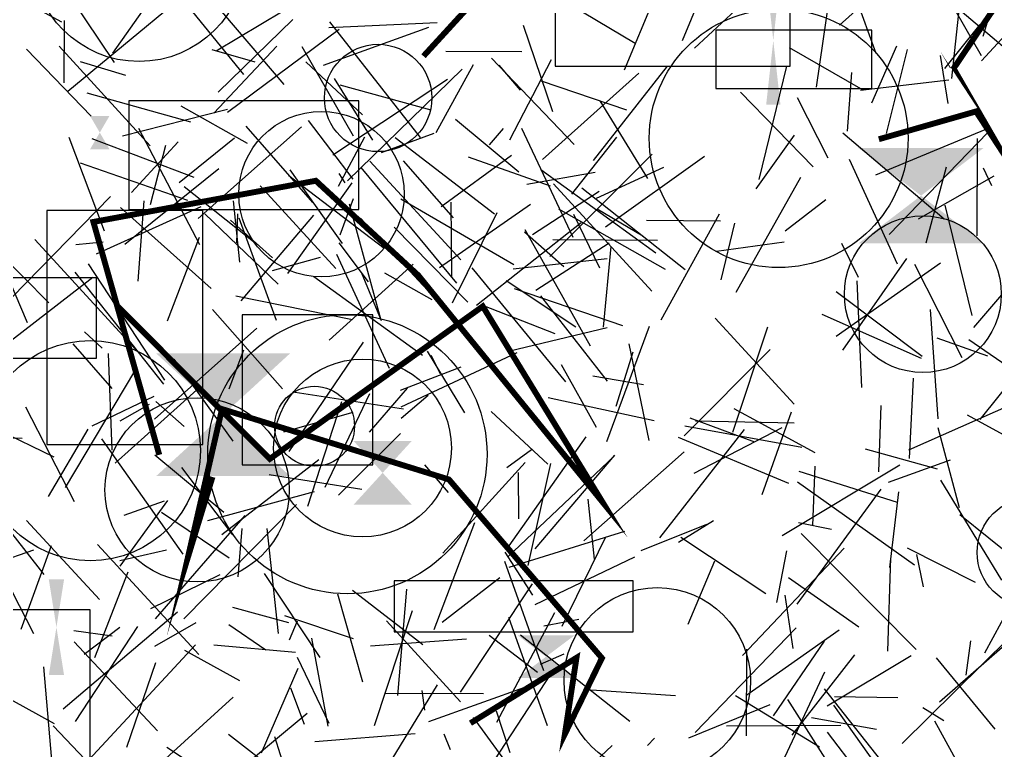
# Model space of a CAD drawing. Extents: x 39652501 to 39653363, y 39457785 to 39458687.
# Drawn here: x 39652807.4 to 39652890.4, y 39457935.8 to 39457998 of the extents above; entities that cross this region are included whole.
import ezdxf

# ---------------------------------------------------------------- set-up
doc = ezdxf.new("R2010")
doc.units = 0
doc.layers.get('0').update_dxf_attribs({"linetype": 'CONTINUOUS'})

msp = doc.modelspace()

# ---------------------------------------------------------------- linework, layer by layer
for p, q in [((39652889.3692, 39457996.606), (39652891.7408, 39458004.5374)), ((39652889.2351, 39457994.9319), (39652884.2833, 39458003.6048)), ((39652809.7511, 39458002.9253), (39652815.4977, 39457994.3598)), ((39652820.8096, 39458002.9255), (39652815.3614, 39457995.1496)), ((39652877.163, 39457997.5318), (39652883.1139, 39458002.8968)), ((39652896.5141, 39458002.4352), (39652889.2209, 39457994.4906)), ((39652859.7944, 39457995.9646), (39652850.3452, 39458001.6186)), ((39652862.4301, 39458002.295), (39652858.8455, 39457993.6974)), ((39652883.4048, 39458002.2117), (39652893.2722, 39457993.8317)), ((39652824.1739, 39457995.3585), (39652833.9289, 39458001.2026)), ((39652864.8289, 39457995.5901), (39652871.1214, 39458001.4394)), ((39652880.2601, 39457995.1141), (39652878.19, 39458000.9125)), ((39652811.0377, 39457997.7949), (39652805.8407, 39458000.6266)), ((39652826.5093, 39457993.329), (39652821.1183, 39457999.9754)), ((39652865.5758, 39458000.5278), (39652863.763, 39457996.209)), ((39652875.1905, 39457992.268), (39652876.3856, 39458000.5375)), ((39652887.4915, 39458000.5432), (39652886.6594, 39457992.9956)), ((39652821.0211, 39457999.7427), (39652811.5461, 39457991.8819)), ((39652829.9553, 39457992.4807), (39652823.8089, 39457999.6919)), ((39652811.2271, 39457992.6337), (39652811.2649, 39457997.9419)), ((39652824.3417, 39457991.8475), (39652830.6761, 39457998.0064)), ((39652833.7416, 39457997.3343), (39652842.961, 39457997.7519)), ((39652841.531, 39457987.9672), (39652833.8366, 39457997.8078)), ((39652850.2667, 39457997.5317), (39652852.7451, 39457990.191)), ((39652886.1044, 39457993.8536), (39652889.1233, 39457997.6001)), ((39652825.1169, 39457990.1294), (39652834.6324, 39457997.2078)), ((39652833.2778, 39457994.1397), (39652842.2483, 39457997.3713)), ((39652810.8147, 39457995.7396), (39652818.5638, 39457987.2718)), ((39652823.9745, 39457990.0457), (39652829.3317, 39457995.7627)), ((39652879.8924, 39457990.9237), (39652882.0182, 39457995.78)), ((39652808.0367, 39457995.4964), (39652813.5366, 39457989.8085)), ((39652827.4777, 39457994.3965), (39652823.811, 39457995.4504)), ((39652835.8419, 39457988.1033), (39652831.4666, 39457995.6924)), ((39652843.6937, 39457995.3272), (39652850.1564, 39457995.2935)), ((39652872.8677, 39457995.6314), (39652879.1489, 39457992.0468)), ((39652882.9011, 39457995.4741), (39652881.1275, 39457988.3296)), ((39652885.7156, 39457994.9421), (39652886.3583, 39457990.8617)), ((39652812.6007, 39457994.4524), (39652816.4498, 39457993.2947)), ((39652836.5921, 39457989.9181), (39652831.799, 39457994.4137)), ((39652846.018, 39457994.1687), (39652842.8499, 39457988.383)), ((39652847.58, 39457994.7303), (39652854.5984, 39457987.3915)), ((39652848.2, 39457994.1366), (39652849.9913, 39457992.0207)), ((39652852.6328, 39457994.5883), (39652849.1046, 39457987.7551)), ((39652845.0784, 39457993.7946), (39652835.3245, 39457984.2959)), ((39652851.9109, 39457986.1177), (39652860.087, 39457993.4656)), ((39652862.5123, 39457994.0398), (39652856.2077, 39457986.014)), ((39652872.6423, 39457994.0351), (39652870.2982, 39457984.4167)), ((39652878.1776, 39457993.5079), (39652877.7928, 39457988.5083)), ((39652843.8168, 39457992.9117), (39652834.0928, 39457986.4755)), ((39652834.1929, 39457992.9942), (39652837.4393, 39457987.7661)), ((39652834.6826, 39457992.4724), (39652842.4055, 39457990.3369)), ((39652851.7979, 39457992.8064), (39652859.042, 39457990.324)), ((39652878.9321, 39457992.0163), (39652886.4454, 39457992.8915)), ((39652822.0044, 39457989.2836), (39652813.2024, 39457991.746)), ((39652868.7253, 39457991.8254), (39652874.9172, 39457985.4769)), ((39652856.781, 39457991.092), (39652860.8319, 39457984.5016)), ((39652873.5459, 39457991.3721), (39652876.166, 39457986.2395)), ((39652816.1923, 39457988.1146), (39652825.1271, 39457990.3981)), ((39652821.1725, 39457990.6715), (39652826.7973, 39457987.4958)), ((39652835.8092, 39457984.4237), (39652832.0123, 39457989.4135)), ((39652849.8971, 39457985.0273), (39652844.5201, 39457989.5205)), ((39652817.5655, 39457988.785), (39652822.7409, 39457978.879)), ((39652831.4221, 39457988.8938), (39652822.6209, 39457981.0951)), ((39652826.6881, 39457988.947), (39652832.3614, 39457982.4625)), ((39652842.672, 39457988.3263), (39652838.193, 39457986.6878)), ((39652847.3979, 39457987.3532), (39652848.589, 39457988.7507)), ((39652850.1047, 39457988.7797), (39652854.4683, 39457979.4964)), ((39652886.0611, 39457981.0318), (39652877.4375, 39457988.3584)), ((39652889.5019, 39457988.6342), (39652880.2036, 39457984.7702)), ((39652889.7629, 39457988.3988), (39652881.372, 39457979.7422)), ((39652811.6279, 39457988.0102), (39652814.6427, 39457980.04)), ((39652813.596, 39457987.8993), (39652822.2567, 39457984.6196)), ((39652820.9288, 39457987.6025), (39652816.9604, 39457983.306)), ((39652825.7259, 39457987.9264), (39652821.0169, 39457984.1201)), ((39652836.758, 39457988.0144), (39652834.5434, 39457983.8141)), ((39652847.8184, 39457981.4466), (39652839.3847, 39457987.94)), ((39652858.1868, 39457988.0009), (39652854.3623, 39457983.1605)), ((39652870.0604, 39457983.6251), (39652873.3329, 39457988.1891)), ((39652888.8434, 39457987.89), (39652888.8355, 39457979.6182)), ((39652818.5671, 39457982.2788), (39652819.896, 39457987.3365)), ((39652821.7665, 39457982.6328), (39652812.63, 39457985.7833)), ((39652844.9751, 39457977.5647), (39652837.2177, 39457985.9694)), ((39652844.333, 39457981.1406), (39652840.0894, 39457985.9905)), ((39652849.2598, 39457986.4451), (39652843.2831, 39457982.0754)), ((39652845.598, 39457986.3416), (39652852.5497, 39457983.8637)), ((39652852.5256, 39457977.8525), (39652861.2234, 39457986.5713)), ((39652857.2592, 39457980.3714), (39652865.6807, 39457986.3826)), ((39652882.0682, 39457977.2029), (39652877.9921, 39457986.0999)), ((39652816.4028, 39457978.9146), (39652824.4008, 39457985.3361)), ((39652834.8898, 39457978.9542), (39652830.4506, 39457985.2222)), ((39652844.6088, 39457975.5792), (39652836.5028, 39457985.4358)), ((39652856.3777, 39457985.0129), (39652850.5736, 39457983.9768)), ((39652861.5242, 39457978.1332), (39652851.7652, 39457985.229)), ((39652856.4931, 39457982.8259), (39652862.2175, 39457985.461)), ((39652886.2197, 39457985.4657), (39652884.4858, 39457979.0002)), ((39652890.0983, 39457983.8571), (39652889.379, 39457985.3836)), ((39652838.4569, 39457978.5379), (39652830.3313, 39457984.7341)), ((39652834.5793, 39457984.9236), (39652835.0928, 39457984.1282)), ((39652873.8347, 39457984.5726), (39652868.3343, 39457974.7884)), ((39652883.8791, 39457981.0639), (39652890.2961, 39457984.7207)), ((39652821.4551, 39457983.8251), (39652827.6174, 39457978.912)), ((39652834.3424, 39457976.8491), (39652827.8936, 39457983.8588)), ((39652830.2408, 39457976.4024), (39652835.7235, 39457984.1207)), ((39652851.0611, 39457979.7403), (39652856.7289, 39457983.4266)), ((39652861.1969, 39457974.9136), (39652852.8276, 39457984.0396)), ((39652855.2612, 39457983.693), (39652864.0389, 39457976.7555)), ((39652805.55, 39457973.1127), (39652815.1758, 39457982.9674)), ((39652818.0004, 39457982.6051), (39652817.4922, 39457975.7538)), ((39652825.611, 39457982.5806), (39652826.1499, 39457977.39)), ((39652835.8049, 39457982.7695), (39652834.6668, 39457979.6843)), ((39652849.4578, 39457977.1513), (39652839.8604, 39457982.7481)), ((39652844.1052, 39457982.4835), (39652844.1775, 39457976.1188)), ((39652872.5337, 39457980.055), (39652875.9853, 39457982.7014)), ((39652813.9786, 39457978.0827), (39652822.8794, 39457982.1075)), ((39652816.0424, 39457982.0286), (39652823.7446, 39457975.1474)), ((39652838.1637, 39457972.5217), (39652835.5108, 39457982.3047)), ((39652843.1343, 39457976.9143), (39652850.8857, 39457982.3011)), ((39652853.2576, 39457981.9152), (39652862.3384, 39457976.7835)), ((39652856.5628, 39457981.9179), (39652860.4212, 39457979.6133)), ((39652886.1198, 39457982.2351), (39652888.4016, 39457972.8443)), ((39652829.4468, 39457975.4995), (39652823.2099, 39457981.4877)), ((39652825.3923, 39457980.9394), (39652828.9622, 39457977.7476)), ((39652825.9868, 39457981.4901), (39652825.9038, 39457979.008)), ((39652829.3007, 39457972.3996), (39652826.1144, 39457981.128)), ((39652832.442, 39457981.3799), (39652826.2495, 39457974.0786)), ((39652836.4369, 39457981.1212), (39652845.1852, 39457971.7069)), ((39652848.0126, 39457981.5683), (39652844.238, 39457973.89)), ((39652856.7906, 39457976.8545), (39652854.5642, 39457981.4346)), ((39652860.7561, 39457980.9548), (39652867.043, 39457980.8872)), ((39652866.9354, 39457981.4453), (39652861.9501, 39457972.4452)), ((39652845.5523, 39457973.9788), (39652839.29, 39457980.3466)), ((39652846.3069, 39457973.7274), (39652855.199, 39457980.7467)), ((39652850.4161, 39457980.1464), (39652855.9431, 39457970.2668)), ((39652867.0816, 39457975.864), (39652868.2515, 39457980.6871)), ((39652809.9419, 39457973.9255), (39652803.9964, 39457979.9205)), ((39652817.4962, 39457969.7585), (39652808.7512, 39457979.3124)), ((39652820.0344, 39457972.3993), (39652822.7412, 39457979.5106)), ((39652853.7185, 39457976.9794), (39652850.3684, 39457979.9158)), ((39652861.6679, 39457979.2117), (39652852.7743, 39457979.2797)), ((39652805.1881, 39457978.9823), (39652808.0879, 39457972.2472)), ((39652814.5448, 39457979.0884), (39652812.2248, 39457978.8519)), ((39652837.1146, 39457975.7135), (39652834.6312, 39457979.0277)), ((39652857.5716, 39457978.9955), (39652851.3229, 39457974.9641)), ((39652857.7225, 39457978.6972), (39652857.0534, 39457971.8407)), ((39652872.4414, 39457979.0763), (39652866.7063, 39457978.277)), ((39652877.312, 39457978.9981), (39652878.7408, 39457976.1008)), ((39652828.9407, 39457976.6619), (39652833.0292, 39457977.8112)), ((39652834.401, 39457978.0523), (39652838.8577, 39457968.3447)), ((39652849.4011, 39457976.8211), (39652857.4117, 39457977.6993)), ((39652882.8448, 39457977.6897), (39652877.4053, 39457969.9002)), ((39652888.5834, 39457971.8197), (39652893.9647, 39457978.1375)), ((39652813.2687, 39457977.2387), (39652819.7813, 39457967.3292)), ((39652840.9119, 39457977.2158), (39652833.7664, 39457970.7372)), ((39652845.9007, 39457976.8802), (39652853.8461, 39457967.2093)), ((39652876.8794, 39457971.0772), (39652885.7441, 39457977.3161)), ((39652883.5292, 39457977.1978), (39652887.5395, 39457969.2761)), ((39652813.671, 39457976.0604), (39652805.8723, 39457970.0429)), ((39652812.1426, 39457976.5144), (39652819.695, 39457966.9898)), ((39652841.6929, 39457969.4355), (39652832.4747, 39457976.1321)), ((39652838.2099, 39457972.391), (39652836.5221, 39457976.5084)), ((39652842.5383, 39457974.1586), (39652838.4873, 39457976.4419)), ((39652854.7388, 39457971.854), (39652848.8244, 39457975.7881)), ((39652858.7448, 39457971.9645), (39652849.5122, 39457975.1164)), ((39652879.0451, 39457966.725), (39652878.6458, 39457975.7807)), ((39652835.7549, 39457972.473), (39652825.8307, 39457974.4885)), ((39652857.4187, 39457967.2593), (39652851.7703, 39457974.4989)), ((39652876.866, 39457974.8875), (39652884.187, 39457969.3912)), ((39652823.8606, 39457973.3548), (39652829.7875, 39457966.5912)), ((39652846.8134, 39457973.7134), (39652852.9507, 39457971.2951)), ((39652884.861, 39457973.3604), (39652885.5207, 39457964.0533)), ((39652873.2993, 39457965.2907), (39652866.5708, 39457972.5996)), ((39652875.6423, 39457972.954), (39652884.1031, 39457969.2049)), ((39652896.4074, 39457973.206), (39652889.0915, 39457963.9936)), ((39652827.6286, 39457971.7751), (39652818.9281, 39457964.0241)), ((39652849.1194, 39457969.842), (39652857.4018, 39457971.8081)), ((39652860.9724, 39457971.8935), (39652857.3502, 39457962.1028)), ((39652871.0442, 39457971.8339), (39652868.0476, 39457962.8915)), ((39652814.4621, 39457970.073), (39652812.9595, 39457971.4446)), ((39652889.7715, 39457969.3842), (39652885.4495, 39457970.8977)), ((39652811.9797, 39457970.4263), (39652815.3013, 39457966.6188)), ((39652830.359, 39457961.263), (39652836.693, 39457970.567)), ((39652859.2528, 39457970.435), (39652860.9519, 39457962.2131)), ((39652893.12, 39457967.3266), (39652888.1424, 39457970.7674)), ((39652814.984, 39457969.602), (39652815.2962, 39457961.3886)), ((39652826.4761, 39457969.8985), (39652825.2484, 39457966.5722)), ((39652849.7308, 39457969.6604), (39652839.8727, 39457965.0294)), ((39652845.3028, 39457964.5703), (39652842.1382, 39457969.7951)), ((39652843.2271, 39457967.8799), (39652842.4291, 39457969.446)), ((39652858.1637, 39457965.1232), (39652859.615, 39457969.7472)), ((39652863.9561, 39457962.6145), (39652871.2472, 39457969.9367)), ((39652825.6076, 39457962.1403), (39652820.5894, 39457969.1184)), ((39652839.8252, 39457966.4844), (39652844.9782, 39457968.4793)), ((39652856.4849, 39457963.3034), (39652853.5094, 39457968.6388)), ((39652811.3554, 39457958.2043), (39652817.2562, 39457968.1089)), ((39652856.1696, 39457967.7104), (39652860.4913, 39457966.9606)), ((39652883.0962, 39457960.6875), (39652883.4339, 39457967.5185)), ((39652813.6071, 39457963.4651), (39652818.8828, 39457965.9831)), ((39652815.5718, 39457960.2763), (39652822.5244, 39457966.5267)), ((39652840.0934, 39457964.872), (39652830.868, 39457966.2773)), ((39652837.1905, 39457966.1713), (39652833.3889, 39457958.1949)), ((39652840.3957, 39457966.6639), (39652837.1564, 39457962.9193)), ((39652839.8767, 39457964.1038), (39652842.1956, 39457966.072)), ((39652812.1215, 39457956.99), (39652807.9757, 39457965.0473)), ((39652818.4743, 39457965.2697), (39652815.9703, 39457963.8382)), ((39652821.4387, 39457963.3828), (39652819.0457, 39457965.5201)), ((39652834.811, 39457965.484), (39652831.9346, 39457956.6049)), ((39652861.391, 39457963.8738), (39652852.3742, 39457965.8382)), ((39652880.4917, 39457959.5523), (39652880.6999, 39457965.1703)), ((39652883.0534, 39457961.4159), (39652891.8821, 39457965.317)), ((39652801.794, 39457964.9566), (39652810.3664, 39457960.8101)), ((39652835.7832, 39457964.577), (39652829.8891, 39457962.9035)), ((39652847.5425, 39457964.6849), (39652852.3578, 39457960.1918)), ((39652875.0742, 39457961.154), (39652868.192, 39457964.8888)), ((39652870.5862, 39457957.6164), (39652873.0617, 39457964.6371)), ((39652887.999, 39457964.3807), (39652894.6079, 39457960.7661)), ((39652873.9419, 39457961.623), (39652864.0139, 39457963.4336)), ((39652869.946, 39457962.0653), (39652864.4487, 39457964.0953)), ((39652864.9236, 39457963.8656), (39652873.3104, 39457963.7015)), ((39652807.6647, 39457962.3681), (39652800.3806, 39457962.5766)), ((39652813.2644, 39457963.1828), (39652809.8728, 39457957.4317)), ((39652839.8315, 39457962.8107), (39652834.5575, 39457957.5615)), ((39652861.8846, 39457953.9364), (39652869.0643, 39457963.1316)), ((39652864.7909, 39457959.4357), (39652872.2846, 39457963.3004)), ((39652885.5046, 39457963.3084), (39652887.3118, 39457956.5133)), ((39652814.4246, 39457962.3506), (39652821.3324, 39457952.5478)), ((39652849.0829, 39457953.2549), (39652855.6101, 39457962.5036)), ((39652872.8345, 39457958.5591), (39652863.4597, 39457962.4585)), ((39652818.9448, 39457960.9784), (39652824.8081, 39457956.1055)), ((39652850.9818, 39457961.4012), (39652848.8729, 39457959.8869)), ((39652851.2856, 39457952.9963), (39652858.0552, 39457960.9595)), ((39652855.4054, 39457953.6755), (39652863.9552, 39457961.2405)), ((39652879.3258, 39457961.486), (39652885.4631, 39457959.7935)), ((39652832.8822, 39457960.5484), (39652824.6438, 39457954.174)), ((39652843.9033, 39457957.7869), (39652841.9056, 39457960.1343)), ((39652843.4174, 39457952.6138), (39652850.4324, 39457960.3368)), ((39652857.9911, 39457960.8709), (39652848.926, 39457952.275)), ((39652850.6891, 39457951.5726), (39652852.5982, 39457960.262)), ((39652882.2681, 39457960.1009), (39652872.2906, 39457954.092)), ((39652886.5711, 39457960.5326), (39652881.2918, 39457958.6229)), ((39652809.5434, 39457950.8063), (39652802.5537, 39457959.7275)), ((39652825.5778, 39457954.1895), (39652821.2548, 39457959.9194)), ((39652828.6615, 39457959.3026), (39652836.5427, 39457958.0607)), ((39652849.849, 39457959.4816), (39652849.8674, 39457955.543)), ((39652873.6992, 39457959.6106), (39652882.0628, 39457956.9708)), ((39652874.8728, 39457954.9682), (39652875.0794, 39457960.0118)), ((39652883.5268, 39457951.6132), (39652873.5833, 39457958.6473)), ((39652885.7358, 39457958.8425), (39652890.9145, 39457950.3368)), ((39652832.5069, 39457957.8267), (39652823.4358, 39457955.3606)), ((39652880.6619, 39457958.0627), (39652873.5335, 39457948.2831)), ((39652882.1566, 39457957.8331), (39652881.3958, 39457951.3977)), ((39652815.9943, 39457951.5222), (39652820.0666, 39457957.1026)), ((39652819.7316, 39457957.0573), (39652816.3187, 39457955.8284)), ((39652821.4205, 39457947.0281), (39652830.9839, 39457956.7584)), ((39652855.7505, 39457957.2194), (39652856.3079, 39457952.1177)), ((39652819.5028, 39457956.1035), (39652825.2647, 39457952.2129)), ((39652808.0454, 39457955.3989), (39652814.2569, 39457948.6779)), ((39652818.9919, 39457947.0223), (39652826.6296, 39457955.8343)), ((39652842.6916, 39457946.1177), (39652846.153, 39457955.2236)), ((39652866.4356, 39457955.3708), (39652863.479, 39457953.5311)), ((39652873.6766, 39457955.2436), (39652876.4748, 39457954.665)), ((39652894.9718, 39457949.7437), (39652887.382, 39457955.8833)), ((39652826.3348, 39457954.7192), (39652825.9938, 39457950.6117)), ((39652828.4581, 39457954.724), (39652829.4274, 39457945.7803)), ((39652849.0795, 39457951.4171), (39652858.8941, 39457954.4845)), ((39652865.8593, 39457955.0526), (39652860.2673, 39457952.8135)), ((39652883.6749, 39457944.4246), (39652873.8874, 39457954.2926)), ((39652804.4359, 39457953.9715), (39652808.6267, 39457945.7858)), ((39652853.5863, 39457946.4142), (39652857.275, 39457954.0164)), ((39652863.6571, 39457953.9792), (39652870.8807, 39457949.1959)), ((39652894.5431, 39457953.4901), (39652889.4664, 39457944.1074)), ((39652803.937, 39457951.2766), (39652808.6549, 39457952.9016)), ((39652810.1476, 39457953.2417), (39652807.5595, 39457946.1397)), ((39652822.696, 39457944.0089), (39652814.0875, 39457953.3588)), ((39652819.9483, 39457952.8649), (39652815.9659, 39457951.9664)), ((39652851.0789, 39457949.0603), (39652848.7365, 39457952.6937)), ((39652877.5388, 39457953.0354), (39652868.8972, 39457943.9258)), ((39652872.6437, 39457952.8342), (39652871.7845, 39457948.4265)), ((39652888.7165, 39457950.1143), (39652882.923, 39457953.0403)), ((39652848.6676, 39457951.9509), (39652851.9952, 39457942.6359)), ((39652851.2908, 39457948.2661), (39652859.7487, 39457952.3147)), ((39652864.2997, 39457946.591), (39652866.5548, 39457951.9794)), ((39652881.2535, 39457944.2821), (39652881.5109, 39457952.2112)), ((39652883.7104, 39457952.5141), (39652884.2555, 39457949.7692)), ((39652813.8402, 39457943.7501), (39652816.6689, 39457951.0249)), ((39652818.604, 39457947.9273), (39652824.4941, 39457950.806)), ((39652832.9961, 39457943.7548), (39652828.2679, 39457950.8911)), ((39652848.2726, 39457950.5122), (39652843.3693, 39457946.7312)), ((39652872.8244, 39457950.5654), (39652878.7993, 39457946.3675)), ((39652841.7309, 39457944.8217), (39652835.7528, 39457949.4464)), ((39652840.3294, 39457949.567), (39652839.5679, 39457940.5168)), ((39652851.0284, 39457950.0172), (39652844.8923, 39457940.7943)), ((39652836.6176, 39457941.6473), (39652834.5108, 39457949.143)), ((39652873.2133, 39457944.5161), (39652872.5391, 39457949.0386)), ((39652811.1487, 39457939.3863), (39652820.8619, 39457947.6411)), ((39652825.5581, 39457948.0315), (39652830.2991, 39457946.7272)), ((39652840.8196, 39457947.7132), (39652837.5925, 39457937.9258)), ((39652829.9644, 39457947.3308), (39652835.8189, 39457945.3491)), ((39652830.3974, 39457945.2386), (39652831.0799, 39457946.8542)), ((39652838.6487, 39457946.8742), (39652844.9469, 39457939.9713)), ((39652848.025, 39457938.2562), (39652852.9639, 39457947.5663)), ((39652849.0108, 39457947.1808), (39652852.2948, 39457937.975)), ((39652852.0276, 39457946.4502), (39652854.9861, 39457947.0101)), ((39652893.6035, 39457946.9152), (39652885.6595, 39457939.9362)), ((39652812.0489, 39457946.047), (39652815.3205, 39457945.5963)), ((39652812.1998, 39457938.3077), (39652817.5132, 39457946.372)), ((39652812.9361, 39457944.0246), (39652815.9737, 39457946.3133)), ((39652818.952, 39457944.7196), (39652822.4539, 39457946.7295)), ((39652825.2346, 39457946.5579), (39652828.3922, 39457944.412)), ((39652864.887, 39457937.3571), (39652873.4683, 39457946.2624)), ((39652869.2794, 39457940.5585), (39652877.1162, 39457946.1043)), ((39652832.2603, 39457945.3871), (39652833.6599, 39457937.9058)), ((39652845.4427, 39457945.3003), (39652837.272, 39457944.7192)), ((39652851.4836, 39457942.4624), (39652847.3762, 39457945.6154)), ((39652859.3301, 39457938.2943), (39652850.0405, 39457945.6425)), ((39652875.8398, 39457945.1495), (39652871.5211, 39457938.7702)), ((39652882.4699, 39457936.431), (39652891.5667, 39457945.4201)), ((39652887.9331, 39457942.2313), (39652888.309, 39457945.1513)), ((39652812.0994, 39457945.0902), (39652819.1647, 39457937.4957)), ((39652822.3995, 39457944.836), (39652813.3451, 39457935.028)), ((39652821.4603, 39457944.3702), (39652826.1345, 39457941.7959)), ((39652830.916, 39457944.17), (39652823.957, 39457944.7959)), ((39652869.2395, 39457944.4566), (39652869.222, 39457937.0836)), ((39652833.7723, 39457938.1325), (39652831.0848, 39457943.7522)), ((39652851.733, 39457943.1897), (39652853.7339, 39457944.0491)), ((39652878.4174, 39457943.984), (39652873.0906, 39457937.1339)), ((39652883.249, 39457943.8998), (39652876.0915, 39457939.5966)), ((39652890.3727, 39457937.6456), (39652885.3902, 39457943.7083)), ((39652801.1999, 39457943.2312), (39652810.3825, 39457938.1186)), ((39652810.1976, 39457935.0143), (39652809.5007, 39457942.9483)), ((39652816.5749, 39457936.1323), (39652819.0355, 39457943.3138)), ((39652828.0256, 39457935.6416), (39652831.124, 39457942.8442)), ((39652847.3834, 39457934.2993), (39652852.6125, 39457942.3415)), ((39652871.6157, 39457933.3847), (39652875.91, 39457942.5199)), ((39652830.4902, 39457941.1648), (39652831.6485, 39457938.0663)), ((39652838.0378, 39457933.3222), (39652842.9715, 39457941.42)), ((39652850.7622, 39457941.341), (39652842.2111, 39457938.282)), ((39652856.0562, 39457941.0064), (39652863.2115, 39457940.5096)), ((39652881.986, 39457933.371), (39652875.8651, 39457941.0765)), ((39652818.9092, 39457934.2864), (39652825.5955, 39457940.3765)), ((39652838.5122, 39457940.6983), (39652846.8904, 39457940.6961)), ((39652841.6343, 39457940.9485), (39652841.872, 39457939.2759)), ((39652875.439, 39457936.1311), (39652868.324, 39457940.4869)), ((39652872.723, 39457940.1691), (39652878.233, 39457931.5455)), ((39652882.0989, 39457940.3241), (39652876.7293, 39457940.4032)), ((39652864.3569, 39457936.9082), (39652871.2679, 39457939.7486)), ((39652881.4688, 39457932.924), (39652876.676, 39457939.683)), ((39652884.2396, 39457939.5048), (39652886.007, 39457938.3877)), ((39652831.9042, 39457938.9937), (39652825.0424, 39457933.2949)), ((39652846.0036, 39457938.6345), (39652852.3609, 39457929.9402)), ((39652847.9746, 39457939.2131), (39652849.1197, 39457935.6669)), ((39652874.7829, 39457938.6484), (39652880.2986, 39457937.6607)), ((39652810.3057, 39457937.9247), (39652818.1921, 39457929.6571)), ((39652877.2605, 39457937.9728), (39652867.5528, 39457937.9191)), ((39652888.1763, 39457932.9904), (39652885.2681, 39457938.3178)), ((39652825.1991, 39457937.2282), (39652830.7678, 39457932.9186)), ((39652831.9883, 39457927.8911), (39652829.1512, 39457936.9981)), ((39652832.553, 39457936.6131), (39652841.09, 39457937.2783)), ((39652844.0893, 39457935.9059), (39652843.5382, 39457937.2285)), ((39652861.4285, 39457936.8714), (39652860.8249, 39457936.2638)), ((39652881.4429, 39457930.4397), (39652876.141, 39457937.4087)), ((39652823.0142, 39457934.0905), (39652819.9689, 39457936.1001)), ((39652848.1995, 39457927.2593), (39652857.8363, 39457936.2568))]:
    msp.add_line(p, q)
at = {"const_width": 0.5}
for points in [[(39652841.7868, 39457994.9011), (39652858.9957, 39458013.7179), (39652877.091, 39458032.8558), (39652861.5387, 39458052.0113), (39652869.0252, 39458064.5028), (39652851.9622, 39458081.9218), (39652850.5995, 39458065.6179), (39652837.0798, 39458053.5511)], [(39652880.4962, 39457987.8336), (39652888.7577, 39457990.198), (39652890.4252, 39457987.6457), (39652886.8483, 39457993.8448), (39652899.2608, 39458012.2975), (39652906.9758, 39458011.0756), (39652908.0094, 39457991.431), (39652910.0709, 39458000.6624)], [(39652819.3247, 39457960.9854), (39652813.7254, 39457980.799), (39652832.6365, 39457984.3019), (39652841.3413, 39457976.2584), (39652856.9859, 39457956.9958), (39652846.825, 39457973.6165), (39652828.7224, 39457960.6386), (39652815.745, 39457973.6594)], [(39652823.8497, 39457959.1029), (39652821.7682, 39457952.3033), (39652824.6568, 39457964.8828), (39652843.9465, 39457958.8922), (39652856.9566, 39457943.6951), (39652853.8086, 39457937.2484), (39652854.7948, 39457943.725), (39652845.7778, 39457938.1583)]]:
    msp.add_lwpolyline(points, dxfattribs=at)
for centre, radius in [((39652817.6068, 39458003.5241), 9.0788), ((39652871.9795, 39457987.9161), 11.0017), ((39652837.9321, 39457991.3412), 4.5652), ((39652833.1178, 39457983.1603), 7.037), ((39652884.2358, 39457974.6538), 6.6693), ((39652835.318, 39457961.0376), 11.8716), ((39652813.4672, 39457961.3422), 9.3663), ((39652836.5993, 39457961.5676), 7.5579), ((39652832.5247, 39457963.4216), 3.3994), ((39652822.5432, 39457958.0062), 7.836), ((39652893.5083, 39457952.688), 4.659), ((39652861.6626, 39457941.7762), 7.9224)]:
    msp.add_circle(centre, radius)
for points in [[(39652870.9159, 39457990.7612), (39652872.1314, 39457990.7612), (39652872.1314, 39458001.7186), (39652870.9159, 39458001.7186)], [(39652813.4418, 39457986.9799), (39652815.0942, 39457986.9799), (39652815.0942, 39457989.818), (39652813.4418, 39457989.818)], [(39652878.7634, 39457978.9686), (39652889.4088, 39457978.9686), (39652889.4088, 39457987.0968), (39652878.7634, 39457987.0968)], [(39652819.0678, 39457959.183), (39652830.4436, 39457959.183), (39652830.4436, 39457969.6124), (39652819.0678, 39457969.6124)], [(39652835.8534, 39457956.7564), (39652840.7763, 39457956.7564), (39652840.7763, 39457962.1537), (39652835.8534, 39457962.1537)], [(39652809.9356, 39457942.2543), (39652811.2322, 39457942.2543), (39652811.2322, 39457950.3849), (39652809.9356, 39457950.3849)], [(39652849.7879, 39457941.9951), (39652854.6279, 39457941.9951), (39652854.6279, 39457945.6324), (39652849.7879, 39457945.6324)]]:
    msp.add_solid(points)
for points in [[(39652852.9798, 39457994.0445), (39652872.9475, 39457994.0445), (39652872.9475, 39458006.0021), (39652852.9798, 39458006.0021)], [(39652866.6327, 39457992.1468), (39652879.9099, 39457992.1468), (39652879.9099, 39457997.1164), (39652866.6327, 39457997.1164)], [(39652816.7316, 39457981.8589), (39652836.2827, 39457981.8589), (39652836.2827, 39457991.0907), (39652816.7316, 39457991.0907)], [(39652809.7713, 39457961.865), (39652823.0286, 39457961.865), (39652823.0286, 39457981.7676), (39652809.7713, 39457981.7676)], [(39652802.2717, 39457969.2098), (39652813.9761, 39457969.2098), (39652813.9761, 39457976.0379), (39652802.2717, 39457976.0379)], [(39652826.3843, 39457960.1468), (39652837.49, 39457960.1468), (39652837.49, 39457972.885), (39652826.3843, 39457972.885)], [(39652839.2965, 39457945.9174), (39652859.6213, 39457945.9174), (39652859.6213, 39457950.2615), (39652839.2965, 39457950.2615)], [(39652792.8751, 39457927.1156), (39652813.4618, 39457927.1156), (39652813.4618, 39457947.7898), (39652792.8751, 39457947.7898)]]:
    msp.add_3dface(points)

doc.saveas('drawing.dxf')
